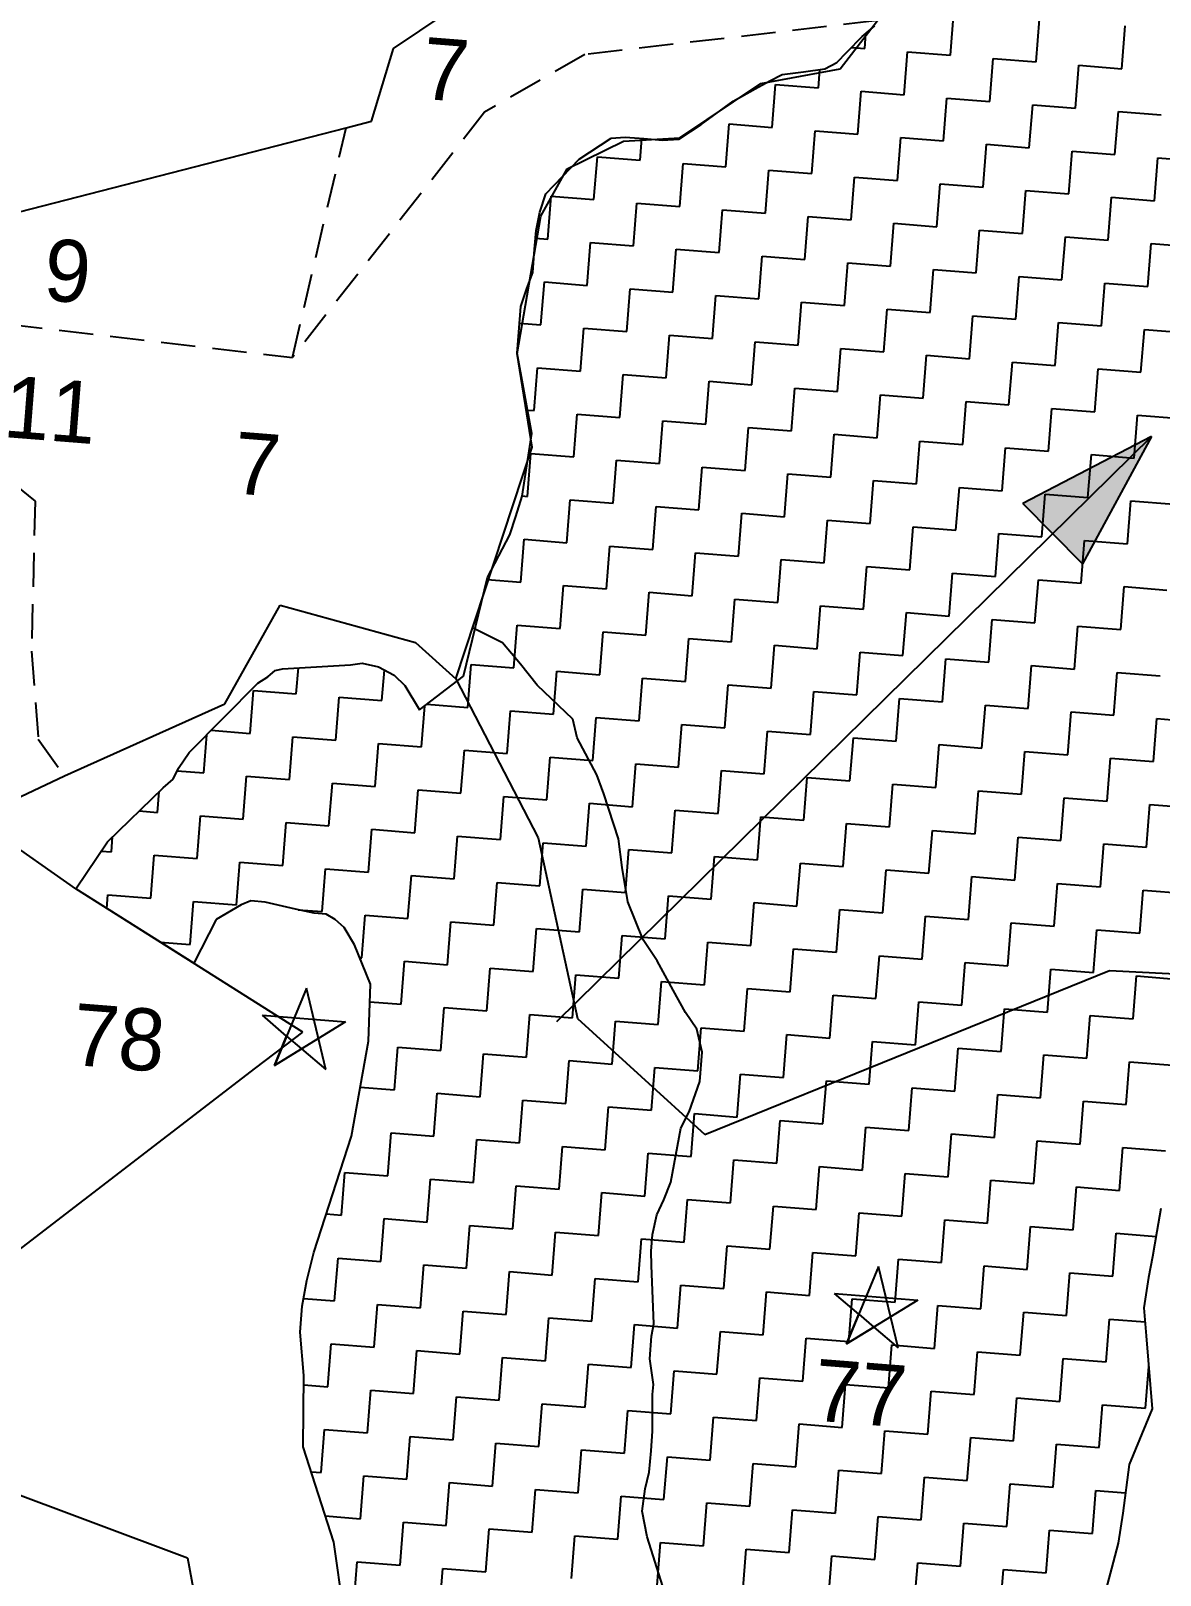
# Model space of a CAD drawing. Header units: metres. Extents: x 292752 to 294952, y 2098977 to 2102453.
# Drawn here: x 294042.2 to 294206.9, y 2100731.1 to 2100956.2 of the extents above; entities that cross this region are included whole.
import ezdxf
from ezdxf.enums import TextEntityAlignment as Align

# ---------------------------------------------------------------- set-up
doc = ezdxf.new("R2010")
doc.units = ezdxf.units.M
doc.linetypes.add('DASHED', pattern=[0.75, 0.5, -0.25])
for name, color, linetype in [('LINE_WATER', 4, 'Continuous'), ('POLY_HATCH', 12, 'Continuous'), ('POLY_PARCEL', 6, 'Continuous'), ('POLY_SUBPARCEL', 6, 'DASHED'), ('TEXT_MAPIN', 7, 'Continuous'), ('TEXT_MAPOUT', 7, 'Continuous'), ('TEXT_PARCEL', 7, 'Continuous'), ('V_BOUND_LINE', 7, 'Continuous')]:
    doc.layers.add(name, color=color, linetype=linetype)
doc.styles.add('TEXT_MAP', font='', dxfattribs={"height": 2.5})
doc.styles.get('TEXT_MAP').set_extended_font_data('Kruti Dev 050')

msp = doc.modelspace()

# ---------------------------------------------------------------- hatches: boundary and pattern name
h = msp.add_hatch(color=256)
h.paths.add_polyline_path([(294191.21, 2100882.9), (294195.54, 2100878.5), (294205.61, 2100897.06)])
h.paths.add_polyline_path([(294205.61, 2100897.06), (294186.87, 2100887.3), (294191.21, 2100882.9)])

# ---------------------------------------------------------------- linework, layer by layer
for p, q in [((294205.61, 2100897.06), (294118.86, 2100811.73)), ((294205.61, 2100897.06), (294186.87, 2100887.3)), ((294205.61, 2100897.06), (294195.54, 2100878.5)), ((294195.54, 2100878.5), (294186.87, 2100887.3)), ((294082.37, 2100816.62), (294077.7, 2100805.36)), ((294085.21, 2100804.77), (294082.37, 2100816.62)), ((294075.95, 2100812.68), (294088.09, 2100811.72)), ((294079.48, 2100809.66), (294075.95, 2100812.68)), ((294088.09, 2100811.72), (294077.69, 2100805.36)), ((294077.69, 2100805.36), (294079.48, 2100809.66)), ((294077.7, 2100805.36), (294081.67, 2100807.79)), ((294079.48, 2100809.66), (294081.67, 2100807.79)), ((294081.67, 2100807.79), (294085.21, 2100804.77)), ((294165.83, 2100776.06), (294161.16, 2100764.8)), ((294168.67, 2100764.21), (294165.83, 2100776.06)), ((294159.41, 2100772.12), (294171.56, 2100771.17)), ((294162.94, 2100769.11), (294159.41, 2100772.12)), ((294171.56, 2100771.17), (294161.16, 2100764.8)), ((294161.16, 2100764.8), (294162.94, 2100769.11)), ((294161.16, 2100764.8), (294165.13, 2100767.23)), ((294162.94, 2100769.11), (294165.13, 2100767.23)), ((294165.13, 2100767.23), (294168.67, 2100764.21))]:
    msp.add_line(p, q)
at = {"layer": 'LINE_WATER'}
for p, q in [((294110.96, 2100866.98), (294106.59, 2100869.18)), ((294113.6, 2100863.88), (294110.96, 2100866.98)), ((294116.04, 2100860.8), (294113.6, 2100863.88)), ((294121.23, 2100855.85), (294116.04, 2100860.8)), ((294121.84, 2100853.12), (294121.23, 2100855.85)), ((294124.71, 2100847.74), (294121.84, 2100853.12)), ((294125.73, 2100844.97), (294124.71, 2100847.74)), ((294127.9, 2100838.41), (294125.73, 2100844.97)), ((294128.4, 2100834.24), (294127.9, 2100838.41)), ((294129.24, 2100829.22), (294128.4, 2100834.24)), ((294131.48, 2100823.68), (294129.24, 2100829.22)), ((294133.51, 2100820.63), (294131.48, 2100823.68)), ((294135.86, 2100816.32), (294133.51, 2100820.63)), ((294137.67, 2100813.08), (294135.86, 2100816.32)), ((294139.33, 2100810.68), (294137.67, 2100813.08)), ((294140.1, 2100807.32), (294139.33, 2100810.68)), ((294139.76, 2100803.01), (294140.1, 2100807.32)), ((294138.17, 2100798.6), (294139.76, 2100803.01)), ((294136.96, 2100796.22), (294138.17, 2100798.6)), ((294135.51, 2100788.37), (294136.96, 2100796.22)), ((294134.48, 2100785.77), (294135.51, 2100788.37)), ((294133.48, 2100783.58), (294134.48, 2100785.77)), ((294132.85, 2100780.74), (294133.48, 2100783.58)), ((294132.65, 2100778.28), (294132.85, 2100780.74)), ((294132.7, 2100776.21), (294132.65, 2100778.28)), ((294133.06, 2100767.72), (294132.7, 2100776.21)), ((294132.71, 2100765.89), (294133.06, 2100767.72)), ((294132.45, 2100762.61), (294132.71, 2100765.89)), ((294132.98, 2100758.85), (294132.45, 2100762.61)), ((294132.86, 2100757.42), (294132.98, 2100758.85)), ((294132.84, 2100754.53), (294132.86, 2100757.42)), ((294132.85, 2100752.05), (294132.84, 2100754.53)), ((294132.63, 2100749.18), (294132.85, 2100752.05)), ((294132.38, 2100746.11), (294132.63, 2100749.18)), ((294131.78, 2100743.68), (294132.38, 2100746.11)), ((294131.32, 2100740.41), (294131.78, 2100743.68)), ((294132.05, 2100736.64), (294131.32, 2100740.41)), ((294134.37, 2100729.44), (294132.05, 2100736.64))]:
    msp.add_line(p, q, dxfattribs=at)
at = {"layer": 'POLY_HATCH', "linetype": 'Continuous'}
for p, q in [((294176.29, 2100952.63), (294176.78, 2100958.88)), ((294188.79, 2100951.65), (294189.28, 2100957.9)), ((294201.29, 2100950.66), (294201.78, 2100956.91)), ((294163.79, 2100953.62), (294163.96, 2100955.78)), ((294161.87, 2100953.77), (294163.79, 2100953.62)), ((294169.54, 2100946.87), (294170.04, 2100953.13)), ((294170.04, 2100953.13), (294176.29, 2100952.63)), ((294182.04, 2100945.89), (294182.54, 2100952.14)), ((294182.54, 2100952.14), (294188.79, 2100951.65)), ((294157.04, 2100947.86), (294157.26, 2100950.56)), ((294194.55, 2100944.9), (294195.04, 2100951.15)), ((294195.04, 2100951.15), (294201.29, 2100950.66)), ((294150.3, 2100942.1), (294150.79, 2100948.35)), ((294150.79, 2100948.35), (294157.04, 2100947.86)), ((294162.8, 2100941.12), (294163.29, 2100947.37)), ((294163.29, 2100947.37), (294169.54, 2100946.87)), ((294175.3, 2100940.13), (294175.79, 2100946.38)), ((294175.79, 2100946.38), (294182.04, 2100945.89)), ((294187.8, 2100939.14), (294188.3, 2100945.4)), ((294188.3, 2100945.4), (294194.55, 2100944.9)), ((294200.3, 2100938.16), (294200.8, 2100944.41)), ((294200.8, 2100944.41), (294207.05, 2100943.92)), ((294131.06, 2100937.33), (294131.3, 2100940.49)), ((294143.56, 2100936.35), (294144.05, 2100942.6)), ((294144.05, 2100942.6), (294150.3, 2100942.1)), ((294156.06, 2100935.36), (294156.55, 2100941.61)), ((294156.55, 2100941.61), (294162.8, 2100941.12)), ((294168.56, 2100934.37), (294169.05, 2100940.62)), ((294169.05, 2100940.62), (294175.3, 2100940.13)), ((294181.06, 2100933.39), (294181.55, 2100939.64)), ((294181.55, 2100939.64), (294187.8, 2100939.14)), ((294193.56, 2100932.4), (294194.05, 2100938.65)), ((294194.05, 2100938.65), (294200.3, 2100938.16)), ((294124.31, 2100931.58), (294124.8, 2100937.83)), ((294124.8, 2100937.83), (294131.06, 2100937.33)), ((294136.81, 2100930.59), (294137.31, 2100936.84)), ((294137.31, 2100936.84), (294143.56, 2100936.35)), ((294206.06, 2100931.41), (294206.55, 2100937.66)), ((294206.55, 2100937.66), (294212.8, 2100937.17)), ((294149.31, 2100929.6), (294149.81, 2100935.85)), ((294149.81, 2100935.85), (294156.06, 2100935.36)), ((294161.81, 2100928.62), (294162.31, 2100934.87)), ((294162.31, 2100934.87), (294168.56, 2100934.37)), ((294174.31, 2100927.63), (294174.81, 2100933.88)), ((294174.81, 2100933.88), (294181.06, 2100933.39)), ((294117.57, 2100925.82), (294118.06, 2100932.07)), ((294118.06, 2100932.07), (294124.31, 2100931.58)), ((294186.82, 2100926.64), (294187.31, 2100932.89)), ((294187.31, 2100932.89), (294193.56, 2100932.4)), ((294199.32, 2100925.66), (294199.81, 2100931.91)), ((294199.81, 2100931.91), (294206.06, 2100931.41)), ((294130.07, 2100924.83), (294130.56, 2100931.08)), ((294130.56, 2100931.08), (294136.81, 2100930.59)), ((294142.57, 2100923.85), (294143.06, 2100930.1)), ((294143.06, 2100930.1), (294149.31, 2100929.6)), ((294155.07, 2100922.86), (294155.56, 2100929.11)), ((294155.56, 2100929.11), (294161.81, 2100928.62)), ((294167.57, 2100921.87), (294168.06, 2100928.12)), ((294168.06, 2100928.12), (294174.31, 2100927.63)), ((294180.07, 2100920.89), (294180.56, 2100927.14)), ((294180.56, 2100927.14), (294186.82, 2100926.64)), ((294115.77, 2100925.96), (294117.57, 2100925.82)), ((294123.33, 2100919.08), (294123.82, 2100925.33)), ((294123.82, 2100925.33), (294130.07, 2100924.83)), ((294192.57, 2100919.9), (294193.07, 2100926.15)), ((294193.07, 2100926.15), (294199.32, 2100925.66)), ((294205.07, 2100918.91), (294205.57, 2100925.16)), ((294205.57, 2100925.16), (294211.82, 2100924.67)), ((294135.83, 2100918.09), (294136.32, 2100924.34)), ((294136.32, 2100924.34), (294142.57, 2100923.85)), ((294148.33, 2100917.1), (294148.82, 2100923.35)), ((294148.82, 2100923.35), (294155.07, 2100922.86)), ((294160.83, 2100916.12), (294161.32, 2100922.37)), ((294161.32, 2100922.37), (294167.57, 2100921.87)), ((294173.33, 2100915.13), (294173.82, 2100921.38)), ((294173.82, 2100921.38), (294180.07, 2100920.89)), ((294185.83, 2100914.14), (294186.32, 2100920.39)), ((294186.32, 2100920.39), (294192.57, 2100919.9)), ((294116.58, 2100913.32), (294117.07, 2100919.57)), ((294117.07, 2100919.57), (294123.33, 2100919.08)), ((294129.08, 2100912.33), (294129.58, 2100918.58)), ((294129.58, 2100918.58), (294135.83, 2100918.09)), ((294198.33, 2100913.16), (294198.82, 2100919.41)), ((294198.82, 2100919.41), (294205.07, 2100918.91)), ((294141.58, 2100911.35), (294142.08, 2100917.6)), ((294142.08, 2100917.6), (294148.33, 2100917.1)), ((294154.08, 2100910.36), (294154.58, 2100916.61)), ((294154.58, 2100916.61), (294160.83, 2100916.12)), ((294113.43, 2100913.57), (294116.58, 2100913.32)), ((294166.58, 2100909.37), (294167.08, 2100915.62)), ((294167.08, 2100915.62), (294173.33, 2100915.13)), ((294179.09, 2100908.39), (294179.58, 2100914.64)), ((294179.58, 2100914.64), (294185.83, 2100914.14)), ((294191.59, 2100907.4), (294192.08, 2100913.65)), ((294192.08, 2100913.65), (294198.33, 2100913.16)), ((294122.34, 2100906.58), (294122.83, 2100912.83)), ((294122.83, 2100912.83), (294129.08, 2100912.33)), ((294134.84, 2100905.59), (294135.33, 2100911.84)), ((294135.33, 2100911.84), (294141.58, 2100911.35)), ((294204.09, 2100906.41), (294204.58, 2100912.66)), ((294204.58, 2100912.66), (294210.83, 2100912.17)), ((294147.34, 2100904.6), (294147.83, 2100910.85)), ((294147.83, 2100910.85), (294154.08, 2100910.36)), ((294159.84, 2100903.62), (294160.33, 2100909.87)), ((294160.33, 2100909.87), (294166.58, 2100909.37)), ((294172.34, 2100902.63), (294172.83, 2100908.88)), ((294172.83, 2100908.88), (294179.09, 2100908.39)), ((294115.59, 2100900.82), (294116.09, 2100907.07)), ((294116.09, 2100907.07), (294122.34, 2100906.58)), ((294184.84, 2100901.64), (294185.34, 2100907.89)), ((294185.34, 2100907.89), (294191.59, 2100907.4)), ((294197.34, 2100900.66), (294197.84, 2100906.91)), ((294197.84, 2100906.91), (294204.09, 2100906.41)), ((294128.1, 2100899.83), (294128.59, 2100906.08)), ((294128.59, 2100906.08), (294134.84, 2100905.59)), ((294140.6, 2100898.84), (294141.09, 2100905.1)), ((294141.09, 2100905.1), (294147.34, 2100904.6)), ((294153.1, 2100897.86), (294153.59, 2100904.11)), ((294153.59, 2100904.11), (294159.84, 2100903.62)), ((294165.6, 2100896.87), (294166.09, 2100903.12)), ((294166.09, 2100903.12), (294172.34, 2100902.63)), ((294178.1, 2100895.89), (294178.59, 2100902.14)), ((294178.59, 2100902.14), (294184.84, 2100901.64)), ((294114.6, 2100900.9), (294115.59, 2100900.82)), ((294121.35, 2100894.07), (294121.85, 2100900.32)), ((294121.85, 2100900.32), (294128.1, 2100899.83)), ((294190.6, 2100894.9), (294191.09, 2100901.15)), ((294191.09, 2100901.15), (294197.34, 2100900.66)), ((294203.1, 2100893.91), (294203.59, 2100900.16)), ((294203.59, 2100900.16), (294209.84, 2100899.67)), ((294133.85, 2100893.09), (294134.35, 2100899.34)), ((294134.35, 2100899.34), (294140.6, 2100898.84)), ((294146.35, 2100892.1), (294146.85, 2100898.35)), ((294146.85, 2100898.35), (294153.1, 2100897.86)), ((294158.85, 2100891.11), (294159.35, 2100897.37)), ((294159.35, 2100897.37), (294165.6, 2100896.87)), ((294171.35, 2100890.13), (294171.85, 2100896.38)), ((294171.85, 2100896.38), (294178.1, 2100895.89)), ((294183.86, 2100889.14), (294184.35, 2100895.39)), ((294184.35, 2100895.39), (294190.6, 2100894.9)), ((294114.61, 2100888.32), (294115.1, 2100894.57)), ((294115.1, 2100894.57), (294121.35, 2100894.07)), ((294127.11, 2100887.33), (294127.6, 2100893.58)), ((294127.6, 2100893.58), (294133.85, 2100893.09)), ((294196.36, 2100888.16), (294196.85, 2100894.41)), ((294196.85, 2100894.41), (294203.1, 2100893.91)), ((294139.61, 2100886.34), (294140.1, 2100892.59)), ((294140.1, 2100892.59), (294146.35, 2100892.1)), ((294152.11, 2100885.36), (294152.6, 2100891.61)), ((294152.6, 2100891.61), (294158.85, 2100891.11)), ((294164.61, 2100884.37), (294165.1, 2100890.62)), ((294165.1, 2100890.62), (294171.35, 2100890.13)), ((294177.11, 2100883.38), (294177.61, 2100889.63)), ((294177.61, 2100889.63), (294183.86, 2100889.14)), ((294189.61, 2100882.4), (294190.11, 2100888.65)), ((294190.11, 2100888.65), (294196.36, 2100888.16)), ((294113.83, 2100888.38), (294114.61, 2100888.32)), ((294120.37, 2100881.57), (294120.86, 2100887.82)), ((294120.86, 2100887.82), (294127.11, 2100887.33)), ((294132.87, 2100880.59), (294133.36, 2100886.84)), ((294133.36, 2100886.84), (294139.61, 2100886.34)), ((294202.11, 2100881.41), (294202.61, 2100887.66)), ((294202.61, 2100887.66), (294208.86, 2100887.17)), ((294145.37, 2100879.6), (294145.86, 2100885.85)), ((294145.86, 2100885.85), (294152.11, 2100885.36)), ((294157.87, 2100878.61), (294158.36, 2100884.86)), ((294158.36, 2100884.86), (294164.61, 2100884.37)), ((294113.62, 2100875.82), (294114.12, 2100882.07)), ((294114.12, 2100882.07), (294120.37, 2100881.57)), ((294170.37, 2100877.63), (294170.86, 2100883.88)), ((294170.86, 2100883.88), (294177.11, 2100883.38)), ((294182.87, 2100876.64), (294183.36, 2100882.89)), ((294183.36, 2100882.89), (294189.61, 2100882.4)), ((294195.37, 2100875.65), (294195.86, 2100881.9)), ((294195.86, 2100881.9), (294202.11, 2100881.41)), ((294126.12, 2100874.83), (294126.62, 2100881.08)), ((294126.62, 2100881.08), (294132.87, 2100880.59)), ((294138.62, 2100873.84), (294139.12, 2100880.09)), ((294139.12, 2100880.09), (294145.37, 2100879.6)), ((294151.12, 2100872.86), (294151.62, 2100879.11)), ((294151.62, 2100879.11), (294157.87, 2100878.61)), ((294163.62, 2100871.87), (294164.12, 2100878.12)), ((294164.12, 2100878.12), (294170.37, 2100877.63)), ((294108.73, 2100876.2), (294113.62, 2100875.82)), ((294119.38, 2100869.07), (294119.87, 2100875.32)), ((294119.87, 2100875.32), (294126.12, 2100874.83)), ((294176.13, 2100870.88), (294176.62, 2100877.13)), ((294176.62, 2100877.13), (294182.87, 2100876.64)), ((294188.63, 2100869.9), (294189.12, 2100876.15)), ((294189.12, 2100876.15), (294195.37, 2100875.65)), ((294201.13, 2100868.91), (294201.62, 2100875.16)), ((294201.62, 2100875.16), (294207.87, 2100874.67)), ((294131.88, 2100868.09), (294132.37, 2100874.34)), ((294132.37, 2100874.34), (294138.62, 2100873.84)), ((294144.38, 2100867.1), (294144.87, 2100873.35)), ((294144.87, 2100873.35), (294151.12, 2100872.86)), ((294156.88, 2100866.11), (294157.37, 2100872.36)), ((294157.37, 2100872.36), (294163.62, 2100871.87)), ((294169.38, 2100865.13), (294169.88, 2100871.38)), ((294169.88, 2100871.38), (294176.13, 2100870.88)), ((294112.64, 2100863.32), (294113.13, 2100869.57)), ((294113.13, 2100869.57), (294119.38, 2100869.07)), ((294125.14, 2100862.33), (294125.63, 2100868.58)), ((294125.63, 2100868.58), (294131.88, 2100868.09)), ((294181.88, 2100864.14), (294182.38, 2100870.39)), ((294182.38, 2100870.39), (294188.63, 2100869.9)), ((294194.38, 2100863.15), (294194.88, 2100869.4)), ((294194.88, 2100869.4), (294201.13, 2100868.91)), ((294137.64, 2100861.34), (294138.13, 2100867.59)), ((294138.13, 2100867.59), (294144.38, 2100867.1)), ((294150.14, 2100860.36), (294150.63, 2100866.61)), ((294150.63, 2100866.61), (294156.88, 2100866.11)), ((294162.64, 2100859.37), (294163.13, 2100865.62)), ((294163.13, 2100865.62), (294169.38, 2100865.13)), ((294175.14, 2100858.38), (294175.63, 2100864.63)), ((294175.63, 2100864.63), (294181.88, 2100864.14)), ((294080.89, 2100859.53), (294081.19, 2100863.34)), ((294093.39, 2100858.55), (294093.74, 2100863)), ((294105.89, 2100857.56), (294106.38, 2100863.81)), ((294106.38, 2100863.81), (294112.64, 2100863.32)), ((294118.39, 2100856.57), (294118.89, 2100862.82)), ((294118.89, 2100862.82), (294125.14, 2100862.33)), ((294130.89, 2100855.59), (294131.39, 2100861.84)), ((294131.39, 2100861.84), (294137.64, 2100861.34)), ((294187.64, 2100857.4), (294188.13, 2100863.65)), ((294188.13, 2100863.65), (294194.38, 2100863.15)), ((294200.14, 2100856.41), (294200.63, 2100862.66)), ((294200.63, 2100862.66), (294206.88, 2100862.17)), ((294074.15, 2100853.77), (294074.64, 2100860.03)), ((294074.64, 2100860.03), (294080.89, 2100859.53)), ((294143.39, 2100854.6), (294143.89, 2100860.85)), ((294143.89, 2100860.85), (294150.14, 2100860.36)), ((294155.89, 2100853.61), (294156.39, 2100859.86)), ((294156.39, 2100859.86), (294162.64, 2100859.37)), ((294086.65, 2100852.79), (294087.14, 2100859.04)), ((294087.14, 2100859.04), (294093.39, 2100858.55)), ((294099.15, 2100851.8), (294099.62, 2100857.79)), ((294099.93, 2100858.03), (294105.89, 2100857.56)), ((294168.4, 2100852.63), (294168.89, 2100858.88)), ((294168.89, 2100858.88), (294175.14, 2100858.38)), ((294180.9, 2100851.64), (294181.39, 2100857.89)), ((294181.39, 2100857.89), (294187.64, 2100857.4)), ((294111.65, 2100850.82), (294112.14, 2100857.07)), ((294112.14, 2100857.07), (294118.39, 2100856.57)), ((294124.15, 2100849.83), (294124.64, 2100856.08)), ((294124.64, 2100856.08), (294130.89, 2100855.59)), ((294136.65, 2100848.84), (294137.14, 2100855.09)), ((294137.14, 2100855.09), (294143.39, 2100854.6)), ((294193.4, 2100850.65), (294193.89, 2100856.9)), ((294193.89, 2100856.9), (294200.14, 2100856.41)), ((294205.9, 2100849.67), (294206.39, 2100855.92)), ((294206.39, 2100855.92), (294212.64, 2100855.42)), ((294067.4, 2100848.02), (294067.84, 2100853.58)), ((294068.48, 2100854.22), (294074.15, 2100853.77)), ((294079.9, 2100847.03), (294080.4, 2100853.28)), ((294080.4, 2100853.28), (294086.65, 2100852.79)), ((294149.15, 2100847.86), (294149.64, 2100854.11)), ((294149.64, 2100854.11), (294155.89, 2100853.61)), ((294161.65, 2100846.87), (294162.14, 2100853.12)), ((294162.14, 2100853.12), (294168.4, 2100852.63)), ((294092.4, 2100846.04), (294092.9, 2100852.29)), ((294092.9, 2100852.29), (294099.15, 2100851.8)), ((294104.91, 2100845.06), (294105.4, 2100851.31)), ((294105.4, 2100851.31), (294111.65, 2100850.82)), ((294174.15, 2100845.88), (294174.65, 2100852.13)), ((294174.65, 2100852.13), (294180.9, 2100851.64)), ((294186.65, 2100844.9), (294187.15, 2100851.15)), ((294187.15, 2100851.15), (294193.4, 2100850.65)), ((294063.54, 2100848.32), (294067.4, 2100848.02)), ((294117.41, 2100844.07), (294117.9, 2100850.32)), ((294117.9, 2100850.32), (294124.15, 2100849.83)), ((294129.91, 2100843.08), (294130.4, 2100849.34)), ((294130.4, 2100849.34), (294136.65, 2100848.84)), ((294142.41, 2100842.1), (294142.9, 2100848.35)), ((294142.9, 2100848.35), (294149.15, 2100847.86)), ((294199.15, 2100843.91), (294199.65, 2100850.16)), ((294199.65, 2100850.16), (294205.9, 2100849.67)), ((294073.16, 2100841.27), (294073.65, 2100847.52)), ((294073.65, 2100847.52), (294079.9, 2100847.03)), ((294085.66, 2100840.29), (294086.15, 2100846.54)), ((294086.15, 2100846.54), (294092.4, 2100846.04)), ((294154.91, 2100841.11), (294155.4, 2100847.36)), ((294155.4, 2100847.36), (294161.65, 2100846.87)), ((294167.41, 2100840.13), (294167.9, 2100846.38)), ((294167.9, 2100846.38), (294174.15, 2100845.88)), ((294060.66, 2100842.26), (294060.9, 2100845.29)), ((294098.16, 2100839.3), (294098.65, 2100845.55)), ((294098.65, 2100845.55), (294104.91, 2100845.06)), ((294110.66, 2100838.31), (294111.16, 2100844.56)), ((294111.16, 2100844.56), (294117.41, 2100844.07)), ((294179.91, 2100839.14), (294180.4, 2100845.39)), ((294180.4, 2100845.39), (294186.65, 2100844.9)), ((294192.41, 2100838.15), (294192.9, 2100844.4)), ((294192.9, 2100844.4), (294199.15, 2100843.91)), ((294057.99, 2100842.47), (294060.66, 2100842.26)), ((294066.42, 2100835.52), (294066.91, 2100841.77)), ((294066.91, 2100841.77), (294073.16, 2100841.27)), ((294123.16, 2100837.33), (294123.66, 2100843.58)), ((294123.66, 2100843.58), (294129.91, 2100843.08)), ((294135.66, 2100836.34), (294136.16, 2100842.59)), ((294136.16, 2100842.59), (294142.41, 2100842.1)), ((294148.16, 2100835.35), (294148.66, 2100841.61)), ((294148.66, 2100841.61), (294154.91, 2100841.11)), ((294204.91, 2100837.17), (294205.4, 2100843.42)), ((294205.4, 2100843.42), (294211.65, 2100842.92)), ((294078.92, 2100834.53), (294079.41, 2100840.78)), ((294079.41, 2100840.78), (294085.66, 2100840.29)), ((294091.42, 2100833.54), (294091.91, 2100839.79)), ((294091.91, 2100839.79), (294098.16, 2100839.3)), ((294160.67, 2100834.37), (294161.16, 2100840.62)), ((294161.16, 2100840.62), (294167.41, 2100840.13)), ((294173.17, 2100833.38), (294173.66, 2100839.63)), ((294173.66, 2100839.63), (294179.91, 2100839.14)), ((294053.92, 2100836.5), (294054.09, 2100838.68)), ((294103.92, 2100832.56), (294104.41, 2100838.81)), ((294104.41, 2100838.81), (294110.66, 2100838.31)), ((294116.42, 2100831.57), (294116.91, 2100837.82)), ((294116.91, 2100837.82), (294123.16, 2100837.33)), ((294185.67, 2100832.4), (294186.16, 2100838.65)), ((294186.16, 2100838.65), (294192.41, 2100838.15)), ((294198.17, 2100831.41), (294198.66, 2100837.66)), ((294198.66, 2100837.66), (294204.91, 2100837.17)), ((294052.44, 2100836.62), (294053.92, 2100836.5)), ((294059.67, 2100829.76), (294060.17, 2100836.01)), ((294060.17, 2100836.01), (294066.42, 2100835.52)), ((294072.17, 2100828.77), (294072.67, 2100835.02)), ((294072.67, 2100835.02), (294078.92, 2100834.53)), ((294128.92, 2100830.58), (294129.41, 2100836.83)), ((294129.41, 2100836.83), (294135.66, 2100836.34)), ((294141.42, 2100829.6), (294141.91, 2100835.85)), ((294141.91, 2100835.85), (294148.16, 2100835.35)), ((294153.92, 2100828.61), (294154.41, 2100834.86)), ((294154.41, 2100834.86), (294160.67, 2100834.37)), ((294084.67, 2100827.79), (294085.17, 2100834.04)), ((294085.17, 2100834.04), (294091.42, 2100833.54)), ((294097.17, 2100826.8), (294097.67, 2100833.05)), ((294097.67, 2100833.05), (294103.92, 2100832.56)), ((294166.42, 2100827.62), (294166.92, 2100833.87)), ((294166.92, 2100833.87), (294173.17, 2100833.38)), ((294178.92, 2100826.64), (294179.42, 2100832.89)), ((294179.42, 2100832.89), (294185.67, 2100832.4)), ((294053.27, 2100828.26), (294053.42, 2100830.25)), ((294053.42, 2100830.25), (294059.67, 2100829.76)), ((294109.68, 2100825.81), (294110.17, 2100832.06)), ((294110.17, 2100832.06), (294116.42, 2100831.57)), ((294122.18, 2100824.83), (294122.67, 2100831.08)), ((294122.67, 2100831.08), (294128.92, 2100830.58)), ((294191.42, 2100825.65), (294191.92, 2100831.9)), ((294191.92, 2100831.9), (294198.17, 2100831.41)), ((294203.92, 2100824.66), (294204.42, 2100830.92)), ((294204.42, 2100830.92), (294210.67, 2100830.42)), ((294065.43, 2100823.02), (294065.92, 2100829.27)), ((294065.92, 2100829.27), (294072.17, 2100828.77)), ((294081.16, 2100828.06), (294084.67, 2100827.79)), ((294134.68, 2100823.84), (294135.17, 2100830.09)), ((294135.17, 2100830.09), (294141.42, 2100829.6)), ((294147.18, 2100822.85), (294147.67, 2100829.1)), ((294147.67, 2100829.1), (294153.92, 2100828.61)), ((294159.68, 2100821.87), (294160.17, 2100828.12)), ((294160.17, 2100828.12), (294166.42, 2100827.62)), ((294090.43, 2100821.04), (294090.92, 2100827.29)), ((294090.92, 2100827.29), (294097.17, 2100826.8)), ((294102.93, 2100820.06), (294103.43, 2100826.31)), ((294103.43, 2100826.31), (294109.68, 2100825.81)), ((294172.18, 2100820.88), (294172.67, 2100827.13)), ((294172.67, 2100827.13), (294178.92, 2100826.64)), ((294184.68, 2100819.89), (294185.17, 2100826.14)), ((294185.17, 2100826.14), (294191.42, 2100825.65)), ((294061.03, 2100823.36), (294065.43, 2100823.02)), ((294115.43, 2100819.07), (294115.93, 2100825.32)), ((294115.93, 2100825.32), (294122.18, 2100824.83)), ((294127.93, 2100818.08), (294128.43, 2100824.33)), ((294128.43, 2100824.33), (294134.68, 2100823.84)), ((294140.43, 2100817.1), (294140.93, 2100823.35)), ((294140.93, 2100823.35), (294147.18, 2100822.85)), ((294197.18, 2100818.91), (294197.67, 2100825.16)), ((294197.67, 2100825.16), (294203.92, 2100824.66)), ((294152.93, 2100816.11), (294153.43, 2100822.36)), ((294153.43, 2100822.36), (294159.68, 2100821.87)), ((294165.44, 2100815.12), (294165.93, 2100821.37)), ((294165.93, 2100821.37), (294172.18, 2100820.88)), ((294090.16, 2100821.06), (294090.43, 2100821.04)), ((294096.19, 2100814.3), (294096.68, 2100820.55)), ((294096.68, 2100820.55), (294102.93, 2100820.06)), ((294108.69, 2100813.31), (294109.18, 2100819.56)), ((294109.18, 2100819.56), (294115.43, 2100819.07)), ((294177.94, 2100814.14), (294178.43, 2100820.39)), ((294178.43, 2100820.39), (294184.68, 2100819.89)), ((294190.44, 2100813.15), (294190.93, 2100819.4)), ((294190.93, 2100819.4), (294197.18, 2100818.91)), ((294121.19, 2100812.33), (294121.68, 2100818.58)), ((294121.68, 2100818.58), (294127.93, 2100818.08)), ((294133.69, 2100811.34), (294134.18, 2100817.59)), ((294134.18, 2100817.59), (294140.43, 2100817.1)), ((294146.19, 2100810.35), (294146.68, 2100816.6)), ((294146.68, 2100816.6), (294152.93, 2100816.11)), ((294202.94, 2100812.16), (294203.43, 2100818.41)), ((294203.43, 2100818.41), (294209.68, 2100817.92)), ((294091.62, 2100814.66), (294096.19, 2100814.3)), ((294158.69, 2100809.37), (294159.19, 2100815.62)), ((294159.19, 2100815.62), (294165.44, 2100815.12)), ((294171.19, 2100808.38), (294171.69, 2100814.63)), ((294171.69, 2100814.63), (294177.94, 2100814.14)), ((294101.95, 2100807.56), (294102.44, 2100813.81)), ((294102.44, 2100813.81), (294108.69, 2100813.31)), ((294114.45, 2100806.57), (294114.94, 2100812.82)), ((294114.94, 2100812.82), (294121.19, 2100812.33)), ((294183.69, 2100807.39), (294184.19, 2100813.64)), ((294184.19, 2100813.64), (294190.44, 2100813.15)), ((294196.19, 2100806.41), (294196.69, 2100812.66)), ((294196.69, 2100812.66), (294202.94, 2100812.16)), ((294126.95, 2100805.58), (294127.44, 2100811.83)), ((294127.44, 2100811.83), (294133.69, 2100811.34)), ((294139.45, 2100804.6), (294139.94, 2100810.85)), ((294139.94, 2100810.85), (294146.19, 2100810.35)), ((294151.95, 2100803.61), (294152.44, 2100809.86)), ((294152.44, 2100809.86), (294158.69, 2100809.37)), ((294095.2, 2100801.8), (294095.7, 2100808.05)), ((294095.7, 2100808.05), (294101.95, 2100807.56)), ((294164.45, 2100802.62), (294164.94, 2100808.87)), ((294164.94, 2100808.87), (294171.19, 2100808.38)), ((294176.95, 2100801.64), (294177.44, 2100807.89)), ((294177.44, 2100807.89), (294183.69, 2100807.39)), ((294107.7, 2100800.81), (294108.2, 2100807.06)), ((294108.2, 2100807.06), (294114.45, 2100806.57)), ((294120.2, 2100799.83), (294120.7, 2100806.08)), ((294120.7, 2100806.08), (294126.95, 2100805.58)), ((294189.45, 2100800.65), (294189.94, 2100806.9)), ((294189.94, 2100806.9), (294196.19, 2100806.41)), ((294201.95, 2100799.66), (294202.44, 2100805.91)), ((294202.44, 2100805.91), (294208.7, 2100805.42)), ((294132.7, 2100798.84), (294133.2, 2100805.09)), ((294133.2, 2100805.09), (294139.45, 2100804.6)), ((294145.2, 2100797.85), (294145.7, 2100804.1)), ((294145.7, 2100804.1), (294151.95, 2100803.61)), ((294157.71, 2100796.87), (294158.2, 2100803.12)), ((294158.2, 2100803.12), (294164.45, 2100802.62)), ((294090.21, 2100802.19), (294095.2, 2100801.8)), ((294100.96, 2100795.05), (294101.45, 2100801.31)), ((294101.45, 2100801.31), (294107.7, 2100800.81)), ((294170.21, 2100795.88), (294170.7, 2100802.13)), ((294170.7, 2100802.13), (294176.95, 2100801.64)), ((294182.71, 2100794.89), (294183.2, 2100801.14)), ((294183.2, 2100801.14), (294189.45, 2100800.65)), ((294113.46, 2100794.07), (294113.95, 2100800.32)), ((294113.95, 2100800.32), (294120.2, 2100799.83)), ((294125.96, 2100793.08), (294126.45, 2100799.33)), ((294126.45, 2100799.33), (294132.7, 2100798.84)), ((294195.21, 2100793.91), (294195.7, 2100800.16)), ((294195.7, 2100800.16), (294201.95, 2100799.66)), ((294138.46, 2100792.1), (294138.95, 2100798.35)), ((294138.95, 2100798.35), (294145.2, 2100797.85)), ((294150.96, 2100791.11), (294151.46, 2100797.36)), ((294151.46, 2100797.36), (294157.71, 2100796.87)), ((294163.46, 2100790.12), (294163.96, 2100796.37)), ((294163.96, 2100796.37), (294170.21, 2100795.88)), ((294094.22, 2100789.3), (294094.71, 2100795.55)), ((294094.71, 2100795.55), (294100.96, 2100795.05)), ((294106.72, 2100788.31), (294107.21, 2100794.56)), ((294107.21, 2100794.56), (294113.46, 2100794.07)), ((294175.96, 2100789.14), (294176.46, 2100795.39)), ((294176.46, 2100795.39), (294182.71, 2100794.89)), ((294188.46, 2100788.15), (294188.96, 2100794.4)), ((294188.96, 2100794.4), (294195.21, 2100793.91)), ((294119.22, 2100787.32), (294119.71, 2100793.58)), ((294119.71, 2100793.58), (294125.96, 2100793.08)), ((294131.72, 2100786.34), (294132.21, 2100792.59)), ((294132.21, 2100792.59), (294138.46, 2100792.1)), ((294200.96, 2100787.16), (294201.46, 2100793.41)), ((294201.46, 2100793.41), (294207.68, 2100792.92)), ((294087.47, 2100783.54), (294087.96, 2100789.79)), ((294087.96, 2100789.79), (294094.22, 2100789.3)), ((294144.22, 2100785.35), (294144.71, 2100791.6)), ((294144.71, 2100791.6), (294150.96, 2100791.11)), ((294156.72, 2100784.37), (294157.21, 2100790.62)), ((294157.21, 2100790.62), (294163.46, 2100790.12)), ((294169.22, 2100783.38), (294169.71, 2100789.63)), ((294169.71, 2100789.63), (294175.96, 2100789.14)), ((294099.97, 2100782.55), (294100.47, 2100788.8)), ((294100.47, 2100788.8), (294106.72, 2100788.31)), ((294112.47, 2100781.57), (294112.97, 2100787.82)), ((294112.97, 2100787.82), (294119.22, 2100787.32)), ((294181.72, 2100782.39), (294182.21, 2100788.64)), ((294182.21, 2100788.64), (294188.46, 2100788.15)), ((294194.22, 2100781.41), (294194.71, 2100787.66)), ((294194.71, 2100787.66), (294200.96, 2100787.16)), ((294124.97, 2100780.58), (294125.47, 2100786.83)), ((294125.47, 2100786.83), (294131.72, 2100786.34)), ((294137.47, 2100779.59), (294137.97, 2100785.84)), ((294137.97, 2100785.84), (294144.22, 2100785.35)), ((294085.25, 2100783.72), (294087.47, 2100783.54)), ((294093.23, 2100776.8), (294093.72, 2100783.05)), ((294093.72, 2100783.05), (294099.97, 2100782.55)), ((294149.98, 2100778.61), (294150.47, 2100784.86)), ((294150.47, 2100784.86), (294156.72, 2100784.37)), ((294162.48, 2100777.62), (294162.97, 2100783.87)), ((294162.97, 2100783.87), (294169.22, 2100783.38)), ((294174.98, 2100776.63), (294175.47, 2100782.89)), ((294175.47, 2100782.89), (294181.72, 2100782.39)), ((294105.73, 2100775.81), (294106.22, 2100782.06)), ((294106.22, 2100782.06), (294112.47, 2100781.57)), ((294118.23, 2100774.82), (294118.72, 2100781.07)), ((294118.72, 2100781.07), (294124.97, 2100780.58)), ((294187.48, 2100775.65), (294187.97, 2100781.9)), ((294187.97, 2100781.9), (294194.22, 2100781.41)), ((294199.98, 2100774.66), (294200.47, 2100780.91)), ((294200.47, 2100780.91), (294206.29, 2100780.45)), ((294130.73, 2100773.84), (294131.22, 2100780.09)), ((294131.22, 2100780.09), (294137.47, 2100779.59)), ((294143.23, 2100772.85), (294143.72, 2100779.1)), ((294143.72, 2100779.1), (294149.98, 2100778.61)), ((294086.48, 2100771.04), (294086.98, 2100777.29)), ((294086.98, 2100777.29), (294093.23, 2100776.8)), ((294098.99, 2100770.05), (294099.48, 2100776.3)), ((294099.48, 2100776.3), (294105.73, 2100775.81)), ((294155.73, 2100771.86), (294156.23, 2100778.11)), ((294156.23, 2100778.11), (294162.48, 2100777.62)), ((294168.23, 2100770.88), (294168.73, 2100777.13)), ((294168.73, 2100777.13), (294174.98, 2100776.63)), ((294180.73, 2100769.89), (294181.23, 2100776.14)), ((294181.23, 2100776.14), (294187.48, 2100775.65)), ((294111.49, 2100769.07), (294111.98, 2100775.32)), ((294111.98, 2100775.32), (294118.23, 2100774.82)), ((294123.99, 2100768.08), (294124.48, 2100774.33)), ((294124.48, 2100774.33), (294130.73, 2100773.84)), ((294193.23, 2100768.9), (294193.73, 2100775.16)), ((294193.73, 2100775.16), (294199.98, 2100774.66)), ((294136.49, 2100767.09), (294136.98, 2100773.34)), ((294136.98, 2100773.34), (294143.23, 2100772.85)), ((294148.99, 2100766.11), (294149.48, 2100772.36)), ((294149.48, 2100772.36), (294155.73, 2100771.86)), ((294081.96, 2100771.4), (294086.48, 2100771.04)), ((294092.24, 2100764.3), (294092.74, 2100770.55)), ((294092.74, 2100770.55), (294098.99, 2100770.05)), ((294104.74, 2100763.31), (294105.24, 2100769.56)), ((294105.24, 2100769.56), (294111.49, 2100769.07)), ((294161.49, 2100765.12), (294161.98, 2100771.37)), ((294161.98, 2100771.37), (294168.23, 2100770.88)), ((294173.99, 2100764.13), (294174.48, 2100770.38)), ((294174.48, 2100770.38), (294180.73, 2100769.89)), ((294186.49, 2100763.15), (294186.98, 2100769.4)), ((294186.98, 2100769.4), (294193.23, 2100768.9)), ((294117.24, 2100762.32), (294117.74, 2100768.57)), ((294117.74, 2100768.57), (294123.99, 2100768.08)), ((294129.74, 2100761.34), (294130.24, 2100767.59)), ((294130.24, 2100767.59), (294136.49, 2100767.09)), ((294198.99, 2100762.16), (294199.49, 2100768.41)), ((294199.49, 2100768.41), (294204.69, 2100768)), ((294142.25, 2100760.35), (294142.74, 2100766.6)), ((294142.74, 2100766.6), (294148.99, 2100766.11)), ((294154.75, 2100759.36), (294155.24, 2100765.61)), ((294155.24, 2100765.61), (294161.49, 2100765.12)), ((294085.5, 2100758.54), (294085.99, 2100764.79)), ((294085.99, 2100764.79), (294092.24, 2100764.3)), ((294098, 2100757.55), (294098.49, 2100763.8)), ((294098.49, 2100763.8), (294104.74, 2100763.31)), ((294110.5, 2100756.57), (294110.99, 2100762.82)), ((294110.99, 2100762.82), (294117.24, 2100762.32)), ((294167.25, 2100758.38), (294167.74, 2100764.63)), ((294167.74, 2100764.63), (294173.99, 2100764.13)), ((294179.75, 2100757.39), (294180.24, 2100763.64)), ((294180.24, 2100763.64), (294186.49, 2100763.15)), ((294192.25, 2100756.4), (294192.74, 2100762.65)), ((294192.74, 2100762.65), (294198.99, 2100762.16)), ((294123, 2100755.58), (294123.49, 2100761.83)), ((294123.49, 2100761.83), (294129.74, 2100761.34)), ((294135.5, 2100754.59), (294135.99, 2100760.84)), ((294135.99, 2100760.84), (294142.25, 2100760.35)), ((294204.75, 2100755.42), (294205.23, 2100761.5)), ((294082, 2100758.82), (294085.5, 2100758.54)), ((294148, 2100753.61), (294148.5, 2100759.86)), ((294148.5, 2100759.86), (294154.75, 2100759.36)), ((294160.5, 2100752.62), (294161, 2100758.87)), ((294161, 2100758.87), (294167.25, 2100758.38)), ((294091.26, 2100751.8), (294091.75, 2100758.05)), ((294091.75, 2100758.05), (294098, 2100757.55)), ((294103.76, 2100750.81), (294104.25, 2100757.06)), ((294104.25, 2100757.06), (294110.5, 2100756.57)), ((294116.26, 2100749.82), (294116.75, 2100756.07)), ((294116.75, 2100756.07), (294123, 2100755.58)), ((294173, 2100751.63), (294173.5, 2100757.88)), ((294173.5, 2100757.88), (294179.75, 2100757.39)), ((294185.5, 2100750.65), (294186, 2100756.9)), ((294186, 2100756.9), (294192.25, 2100756.4)), ((294198.01, 2100749.66), (294198.5, 2100755.91)), ((294198.5, 2100755.91), (294204.75, 2100755.42)), ((294128.76, 2100748.84), (294129.25, 2100755.09)), ((294129.25, 2100755.09), (294135.5, 2100754.59)), ((294141.26, 2100747.85), (294141.75, 2100754.1)), ((294141.75, 2100754.1), (294148, 2100753.61)), ((294084.51, 2100746.04), (294085.01, 2100752.29)), ((294085.01, 2100752.29), (294091.26, 2100751.8)), ((294153.76, 2100746.86), (294154.25, 2100753.11)), ((294154.25, 2100753.11), (294160.5, 2100752.62)), ((294166.26, 2100745.88), (294166.75, 2100752.13)), ((294166.75, 2100752.13), (294173, 2100751.63)), ((294097.01, 2100745.05), (294097.51, 2100751.3)), ((294097.51, 2100751.3), (294103.76, 2100750.81)), ((294109.51, 2100744.07), (294110.01, 2100750.32)), ((294110.01, 2100750.32), (294116.26, 2100749.82)), ((294122.01, 2100743.08), (294122.51, 2100749.33)), ((294122.51, 2100749.33), (294128.76, 2100748.84)), ((294178.76, 2100744.89), (294179.25, 2100751.14)), ((294179.25, 2100751.14), (294185.5, 2100750.65)), ((294191.26, 2100743.9), (294191.75, 2100750.15)), ((294191.75, 2100750.15), (294198.01, 2100749.66)), ((294134.51, 2100742.09), (294135.01, 2100748.34)), ((294135.01, 2100748.34), (294141.26, 2100747.85)), ((294147.02, 2100741.11), (294147.51, 2100747.36)), ((294147.51, 2100747.36), (294153.76, 2100746.86)), ((294083.05, 2100746.15), (294084.51, 2100746.04)), ((294090.27, 2100739.29), (294090.76, 2100745.55)), ((294090.76, 2100745.55), (294097.01, 2100745.05)), ((294159.52, 2100740.12), (294160.01, 2100746.37)), ((294160.01, 2100746.37), (294166.26, 2100745.88)), ((294172.02, 2100739.13), (294172.51, 2100745.38)), ((294172.51, 2100745.38), (294178.76, 2100744.89)), ((294102.77, 2100738.31), (294103.26, 2100744.56)), ((294103.26, 2100744.56), (294109.51, 2100744.07)), ((294115.27, 2100737.32), (294115.76, 2100743.57)), ((294115.76, 2100743.57), (294122.01, 2100743.08)), ((294127.77, 2100736.34), (294128.26, 2100742.59)), ((294128.26, 2100742.59), (294134.51, 2100742.09)), ((294184.52, 2100738.15), (294185.01, 2100744.4)), ((294185.01, 2100744.4), (294191.26, 2100743.9)), ((294197.02, 2100737.16), (294197.51, 2100743.41)), ((294197.51, 2100743.41), (294201.84, 2100743.07)), ((294140.27, 2100735.35), (294140.77, 2100741.6)), ((294140.77, 2100741.6), (294147.02, 2100741.11)), ((294152.77, 2100734.36), (294153.27, 2100740.61)), ((294153.27, 2100740.61), (294159.52, 2100740.12)), ((294085.12, 2100739.7), (294090.27, 2100739.29)), ((294096.03, 2100732.55), (294096.52, 2100738.8)), ((294096.52, 2100738.8), (294102.77, 2100738.31)), ((294108.53, 2100731.56), (294109.02, 2100737.82)), ((294109.02, 2100737.82), (294115.27, 2100737.32)), ((294165.27, 2100733.38), (294165.77, 2100739.63)), ((294165.77, 2100739.63), (294172.02, 2100739.13)), ((294177.77, 2100732.39), (294178.27, 2100738.64)), ((294178.27, 2100738.64), (294184.52, 2100738.15)), ((294121.03, 2100730.58), (294121.52, 2100736.83)), ((294121.52, 2100736.83), (294127.77, 2100736.34)), ((294133.53, 2100729.59), (294134.02, 2100735.84)), ((294134.02, 2100735.84), (294140.27, 2100735.35)), ((294190.28, 2100731.4), (294190.77, 2100737.65)), ((294190.77, 2100737.65), (294197.02, 2100737.16)), ((294146.03, 2100728.61), (294146.52, 2100734.86)), ((294146.52, 2100734.86), (294152.77, 2100734.36)), ((294158.53, 2100727.62), (294159.02, 2100733.87)), ((294159.02, 2100733.87), (294165.27, 2100733.38)), ((294089.28, 2100726.79), (294089.78, 2100733.04)), ((294089.78, 2100733.04), (294096.03, 2100732.55)), ((294101.78, 2100725.81), (294102.28, 2100732.06)), ((294102.28, 2100732.06), (294108.53, 2100731.56)), ((294171.03, 2100726.63), (294171.52, 2100732.88)), ((294171.52, 2100732.88), (294177.77, 2100732.39)), ((294183.53, 2100725.65), (294184.02, 2100731.9)), ((294184.02, 2100731.9), (294190.28, 2100731.4))]:
    msp.add_line(p, q, dxfattribs=at)
at = {"layer": 'POLY_HATCH'}
for p, q in [((294163.44, 2100955.34), (294165.27, 2100956.9)), ((294161.22, 2100953.13), (294163.44, 2100955.34)), ((294159.73, 2100951.54), (294161.22, 2100953.13)), ((294149.98, 2100948.9), (294151.75, 2100949.79)), ((294151.75, 2100949.79), (294154.86, 2100950.22)), ((294154.86, 2100950.22), (294157.96, 2100950.66)), ((294157.96, 2100950.66), (294159.73, 2100951.54)), ((294144.63, 2100945.92), (294147.84, 2100947.71)), ((294147.84, 2100947.71), (294149.98, 2100948.9)), ((294142.09, 2100944.07), (294144.63, 2100945.92)), ((294139.93, 2100942.54), (294142.09, 2100944.07)), ((294122.14, 2100937.47), (294126.81, 2100940.51)), ((294126.81, 2100940.51), (294128.87, 2100940.69)), ((294128.87, 2100940.69), (294131.58, 2100940.47)), ((294131.58, 2100940.47), (294134.29, 2100940.26)), ((294134.29, 2100940.26), (294136.69, 2100940.41)), ((294136.69, 2100940.41), (294139.93, 2100942.54)), ((294117.3, 2100932.4), (294122.14, 2100937.47)), ((294116.41, 2100929.74), (294117.3, 2100932.4)), ((294115.86, 2100927.06), (294116.41, 2100929.74)), ((294115.65, 2100924.35), (294115.86, 2100927.06)), ((294115.38, 2100920.96), (294115.65, 2100924.35)), ((294114.51, 2100918.64), (294115.38, 2100920.96)), ((294113.62, 2100915.99), (294114.51, 2100918.64)), ((294113.33, 2100912.26), (294113.62, 2100915.99)), ((294113.09, 2100909.21), (294113.33, 2100912.26)), ((294115.23, 2100897.46), (294113.09, 2100909.21)), ((294113.83, 2100888.37), (294115.23, 2100897.46)), ((294112.91, 2100885.37), (294113.83, 2100888.37)), ((294112.02, 2100882.72), (294112.91, 2100885.37)), ((294108.8, 2100876.5), (294112.02, 2100882.72)), ((294105.28, 2100862.12), (294108.8, 2100876.5)), ((294088.79, 2100863.78), (294090.51, 2100863.99)), ((294090.51, 2100863.99), (294092.86, 2100863.46)), ((294075.28, 2100861.1), (294076.72, 2100862.01)), ((294076.72, 2100862.01), (294077.81, 2100862.94)), ((294077.81, 2100862.94), (294078.86, 2100863.2)), ((294078.86, 2100863.2), (294088.79, 2100863.78)), ((294092.86, 2100863.46), (294095.15, 2100862.26)), ((294095.15, 2100862.26), (294096.74, 2100860.77)), ((294098.84, 2100857.2), (294105.28, 2100862.12)), ((294065.28, 2100850.98), (294075.28, 2100861.1)), ((294096.74, 2100860.77), (294098.84, 2100857.2)), ((294063.73, 2100848.72), (294065.28, 2100850.98)), ((294062.92, 2100847.08), (294063.73, 2100848.72)), ((294061.46, 2100845.83), (294062.92, 2100847.08)), ((294053.34, 2100837.95), (294061.46, 2100845.83)), ((294048.73, 2100831.12), (294053.34, 2100837.95)), ((294065.93, 2100820.28), (294048.73, 2100831.12)), ((294072.83, 2100828.77), (294069.18, 2100826.63)), ((294074.26, 2100829.35), (294072.83, 2100828.77)), ((294076.33, 2100829.19), (294074.26, 2100829.35)), ((294080.77, 2100828.14), (294076.33, 2100829.19)), ((294083.5, 2100827.58), (294080.77, 2100828.14)), ((294069.18, 2100826.63), (294065.93, 2100820.28)), ((294085.23, 2100827.44), (294083.5, 2100827.58)), ((294086.56, 2100826.65), (294085.23, 2100827.44)), ((294087.86, 2100825.5), (294086.56, 2100826.65)), ((294089.39, 2100822.95), (294087.86, 2100825.5)), ((294090.56, 2100820.08), (294089.39, 2100822.95)), ((294091.72, 2100817.21), (294090.56, 2100820.08)), ((294091.41, 2100808.9), (294091.72, 2100817.21)), ((294088.94, 2100795.05), (294091.41, 2100808.9)), ((294083.43, 2100778.12), (294088.94, 2100795.05)), ((294207.01, 2100784.52), (294206.41, 2100781.16)), ((294206.41, 2100781.16), (294205.78, 2100777.46)), ((294082.41, 2100774.04), (294083.43, 2100778.12)), ((294205.78, 2100777.46), (294205.2, 2100774.44)), ((294081.77, 2100770.27), (294082.41, 2100774.04)), ((294205.2, 2100774.44), (294204.51, 2100770.06)), ((294081.47, 2100766.47), (294081.77, 2100770.27)), ((294204.51, 2100770.06), (294204.87, 2100765.95)), ((294082.01, 2100760.18), (294081.47, 2100766.47)), ((294204.87, 2100765.95), (294205.73, 2100755.31)), ((294081.89, 2100749.77), (294082.01, 2100760.18)), ((294205.73, 2100755.31), (294202.36, 2100747.2)), ((294086.35, 2100735.87), (294081.89, 2100749.77)), ((294202.36, 2100747.2), (294201.46, 2100740.11)), ((294201.46, 2100740.11), (294200.77, 2100735.73)), ((294088.6, 2100720.42), (294086.35, 2100735.87)), ((294200.77, 2100735.73), (294199.8, 2100732.06)), ((294199.8, 2100732.06), (294198.83, 2100728.39))]:
    msp.add_line(p, q, dxfattribs=at)
at = {"layer": 'POLY_PARCEL'}
for p, q in [((294095.09, 2100953.6), (294115.27, 2100967.2)), ((294160.22, 2100950.63), (294165.67, 2100957.66)), ((294091.85, 2100943.03), (294095.09, 2100953.6)), ((294148.63, 2100948.52), (294160.22, 2100950.63)), ((294136.82, 2100940.6), (294148.63, 2100948.52)), ((294088.16, 2100942.05), (294091.85, 2100943.03)), ((294035.55, 2100928.53), (294088.16, 2100942.05)), ((294128.62, 2100940.08), (294136.82, 2100940.6)), ((294120.38, 2100936.07), (294128.62, 2100940.08)), ((294116.57, 2100929.15), (294120.38, 2100936.07)), ((294113.13, 2100909.15), (294116.57, 2100929.15)), ((294115.31, 2100895.47), (294113.13, 2100909.15)), ((294104.16, 2100861.73), (294115.31, 2100895.47)), ((294070.48, 2100858.08), (294078.53, 2100872.47)), ((294078.53, 2100872.47), (294098.26, 2100867.01)), ((294098.26, 2100867.01), (294104.16, 2100861.73)), ((294104.16, 2100861.73), (294116.17, 2100838.54)), ((294047.09, 2100847.6), (294070.48, 2100858.08)), ((294034.03, 2100841.43), (294047.09, 2100847.6)), ((294116.17, 2100838.54), (294121.91, 2100812.22)), ((294140.46, 2100795.3), (294199.51, 2100819.2)), ((294199.51, 2100819.2), (294220.49, 2100818.15)), ((294121.91, 2100812.22), (294140.46, 2100795.3)), ((294035.73, 2100744.56), (294065.01, 2100733.6)), ((294065.01, 2100733.6), (294067.7, 2100719.32))]:
    msp.add_line(p, q, dxfattribs=at)
at = {"layer": 'POLY_SUBPARCEL', "ltscale": 10}
for p, q in [((294165.67, 2100957.66), (294122.97, 2100952.73)), ((294122.97, 2100952.73), (294108.35, 2100944.32)), ((294108.35, 2100944.32), (294080.32, 2100908.55)), ((294080.32, 2100908.55), (294088.16, 2100942.05)), ((294038.85, 2100913.42), (294080.32, 2100908.55)), ((294034.18, 2100894.66), (294042.8, 2100887.61)), ((294042.8, 2100887.61), (294042.27, 2100865.74)), ((294042.27, 2100865.74), (294043.25, 2100852.92)), ((294043.25, 2100852.92), (294047.09, 2100847.6))]:
    msp.add_line(p, q, dxfattribs=at)
at = {"layer": 'V_BOUND_LINE'}
for p, q in [((294048.73, 2100831.12), (294034.03, 2100841.43)), ((294081.86, 2100810.23), (294048.73, 2100831.12)), ((294075, 2100805.04), (294081.86, 2100810.23)), ((294016.6, 2100760.2), (294075, 2100805.04))]:
    msp.add_line(p, q, dxfattribs=at)

# ---------------------------------------------------------------- texts
at = {"layer": 'TEXT_MAPIN', "style": 'TEXT_MAP'}
for s, height, p in [('7', 9.03, (294102.67, 2100950.53)), ('9', 9.03, (294047.55, 2100921.19)), ('11', 9.029, (294045.04, 2100900.96))]:
    msp.add_text(s, height=height, rotation=355.4876, dxfattribs=at).set_placement(p, align=Align.MIDDLE)
msp.add_text('77', height=9.029, rotation=355.4876, dxfattribs=at).set_placement((294156.12, 2100753.63))
at = {"layer": 'TEXT_MAPOUT', "style": 'TEXT_MAP'}
msp.add_text('78', height=9.029, rotation=355.4876, dxfattribs=at).set_placement((294047.97, 2100805.47))
at = {"layer": 'TEXT_PARCEL', "style": 'TEXT_MAP'}
msp.add_text('7', height=9.03, rotation=355.4876, dxfattribs=at).set_placement((294075.17, 2100893.02), align=Align.MIDDLE)

doc.saveas('drawing.dxf')
